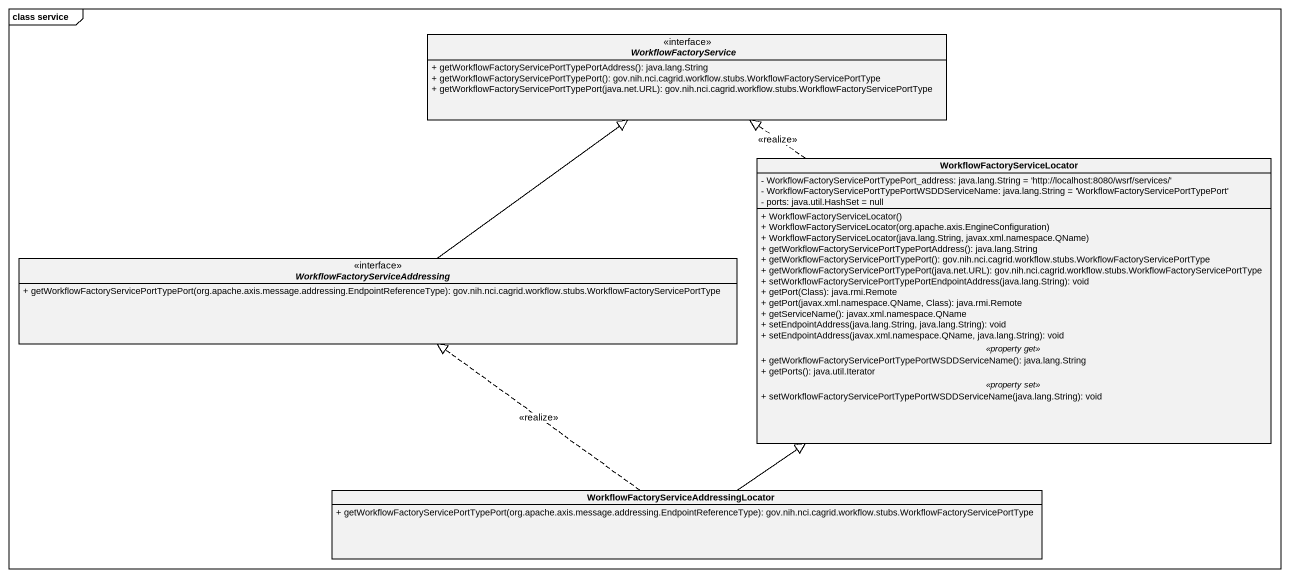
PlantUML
@startuml
mainframe class service
hide circle
hide empty members
skinparam classAttributeIconSize 0
interface WorkflowFactoryService <<interface>> {
  + getWorkflowFactoryServicePortTypePortAddress(): java.lang.String
  + getWorkflowFactoryServicePortTypePort(): gov.nih.nci.cagrid.workflow.stubs.WorkflowFactoryServicePortType
  + getWorkflowFactoryServicePortTypePort(java.net.URL): gov.nih.nci.cagrid.workflow.stubs.WorkflowFactoryServicePortType
}
class "WorkflowFactoryServiceLocator" as WorkflowFactoryServiceLocato {
  - WorkflowFactoryServicePortTypePort_address: java.lang.String = 'http://localhost:8080/wsrf/services/'
  - WorkflowFactoryServicePortTypePortWSDDServiceName: java.lang.String = 'WorkflowFactoryServicePortTypePort'
  - ports: java.util.HashSet = null
  --
  + WorkflowFactoryServiceLocator()
  + WorkflowFactoryServiceLocator(org.apache.axis.EngineConfiguration)
  + WorkflowFactoryServiceLocator(java.lang.String, javax.xml.namespace.QName)
  + getWorkflowFactoryServicePortTypePortAddress(): java.lang.String
  + getWorkflowFactoryServicePortTypePort(): gov.nih.nci.cagrid.workflow.stubs.WorkflowFactoryServicePortType
  + getWorkflowFactoryServicePortTypePort(java.net.URL): gov.nih.nci.cagrid.workflow.stubs.WorkflowFactoryServicePortType
  + setWorkflowFactoryServicePortTypePortEndpointAddress(java.lang.String): void
  + getPort(Class): java.rmi.Remote
  + getPort(javax.xml.namespace.QName, Class): java.rmi.Remote
  + getServiceName(): javax.xml.namespace.QName
  + setEndpointAddress(java.lang.String, java.lang.String): void
  + setEndpointAddress(javax.xml.namespace.QName, java.lang.String): void
  .. <<property get>> ..
  + getWorkflowFactoryServicePortTypePortWSDDServiceName(): java.lang.String
  + getPorts(): java.util.Iterator
  .. <<property set>> ..
  + setWorkflowFactoryServicePortTypePortWSDDServiceName(java.lang.String): void
}
interface "WorkflowFactoryServiceAddressing" as WorkflowFactoryServiceAddres <<interface>> {
  + getWorkflowFactoryServicePortTypePort(org.apache.axis.message.addressing.EndpointReferenceType): gov.nih.nci.cagrid.workflow.stubs.WorkflowFactoryServicePortType
}
class "WorkflowFactoryServiceAddressingLocator" as WorkflowFactoryServiceAddres_2 {
  + getWorkflowFactoryServicePortTypePort(org.apache.axis.message.addressing.EndpointReferenceType): gov.nih.nci.cagrid.workflow.stubs.WorkflowFactoryServicePortType
}
WorkflowFactoryServiceLocato .up.|> WorkflowFactoryService : <<realize>>
WorkflowFactoryServiceAddres -up-|> WorkflowFactoryService
WorkflowFactoryServiceAddres_2 -up-|> WorkflowFactoryServiceLocato
WorkflowFactoryServiceAddres_2 .up.|> WorkflowFactoryServiceAddres : <<realize>>
@enduml
